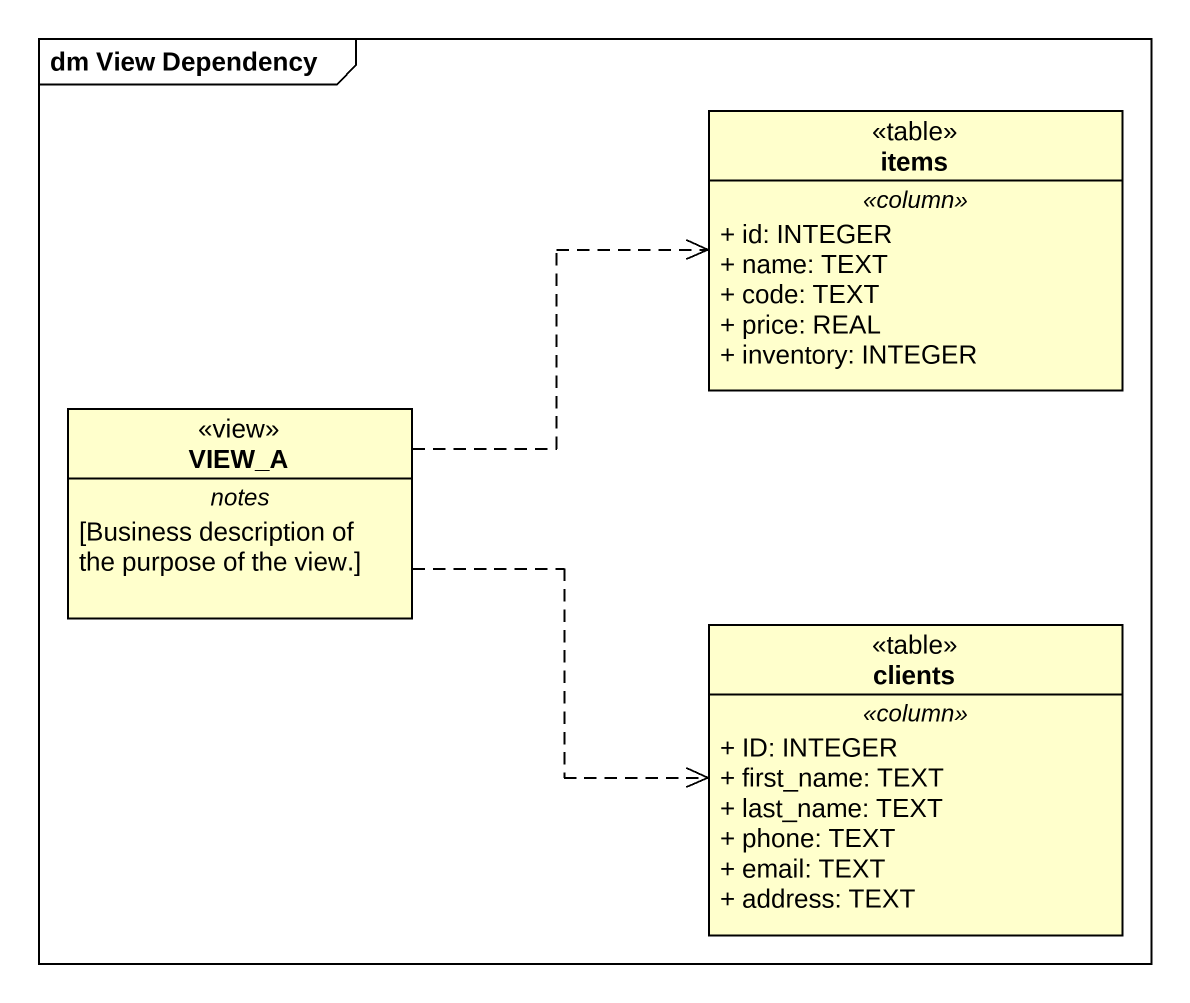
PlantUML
@startuml
mainframe dm View Dependency
hide circle
hide empty members
skinparam classAttributeIconSize 0
class items <<table>> {
  .. <<column>> ..
  + id: INTEGER
  + name: TEXT
  + code: TEXT
  + price: REAL
  + inventory: INTEGER
}
class VIEW_A <<view>> {
  -- notes --
  [Business description of the purpose of the view.]
}
class clients <<table>> {
  .. <<column>> ..
  + ID: INTEGER
  + first_name: TEXT
  + last_name: TEXT
  + phone: TEXT
  + email: TEXT
  + address: TEXT
}
VIEW_A .right.> items
VIEW_A .right.> clients
@enduml
